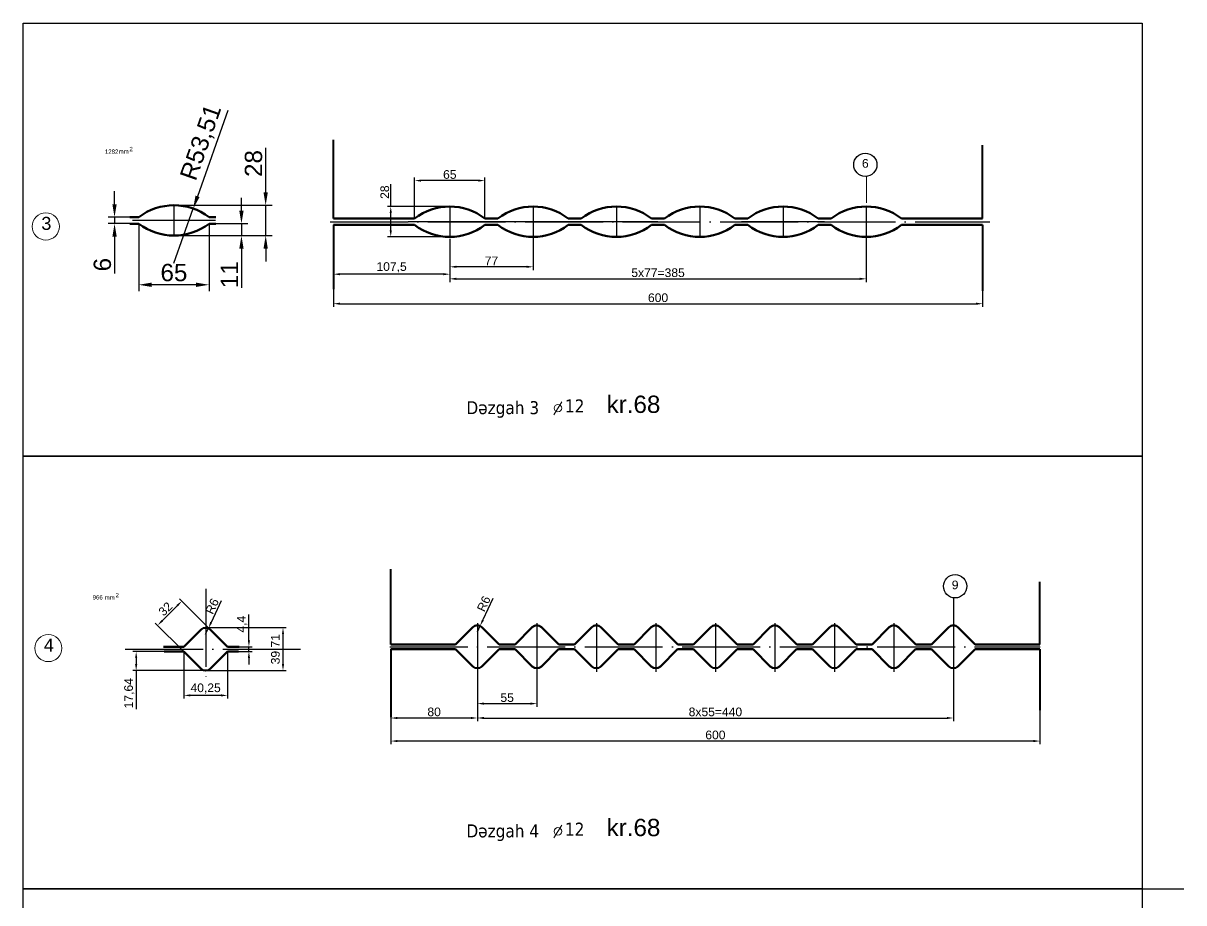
# Model space of a CAD drawing. Header units: millimetres. Extents: x -954 to 34898, y -2134 to 12006.
# Drawn here: x 5119 to 6192, y 6520 to 7333 of the extents above; entities that cross this region are included whole.
import ezdxf

# ---------------------------------------------------------------- set-up
doc = ezdxf.new("R2010")
doc.units = ezdxf.units.MM
doc.header["$LTSCALE"] = 3
doc.linetypes.add('ACAD_ISO04W100', pattern=[30, 24, -3, 0, -3])
for name, color, linetype, lineweight in [('контурная', 7, 'Continuous', 50), ('осевые', 1, 'ACAD_ISO04W100', 25), ('размерные', 7, 'Continuous', 25), ('тонкая', 7, 'Continuous', 20), ('тонкий', 7, 'Continuous', 20)]:
    doc.layers.add(name, color=color, linetype=linetype, lineweight=lineweight)
doc.layers.add('осевая', color=4, linetype='Continuous')
doc.styles.add('s1v4', font='arial.ttf', dxfattribs={"height": 4})
doc.styles.add('s4v4', font='arial.ttf', dxfattribs={"height": 16})
doc.styles.get("Standard").update_dxf_attribs({"font": 'arial.ttf'})
doc.dimstyles.new('s2v4', dxfattribs={"dimtxt": 8, "dimasz": 6, "dimexe": 3, "dimexo": 0, "dimgap": 1.5, "dimtad": 1, "dimtxsty": 'Standard', "dimcen": 2.5, "dimadec": 0, "dimazin": 0, "dimtfac": 1, "dimtmove": 0, "dimatfit": 3, "dimfxl": 1, "dimarcsym": 0})
doc.dimstyles.new('s2v4$0', dxfattribs={"dimtxt": 8, "dimasz": 6, "dimexe": 3, "dimexo": 0, "dimgap": 1.5, "dimtad": 1, "dimtxsty": 'Standard', "dimcen": 2.5, "dimadec": 0, "dimazin": 0, "dimtfac": 1, "dimtmove": 0, "dimatfit": 3, "dimfxl": 1, "dimarcsym": 0})
doc.dimstyles.new('s4v4', dxfattribs={"dimtxt": 16, "dimasz": 12, "dimexe": 6, "dimexo": 0, "dimgap": 3, "dimtad": 1, "dimtxsty": 'Standard', "dimcen": 2.5, "dimadec": 0, "dimazin": 0, "dimtfac": 1, "dimtmove": 0, "dimatfit": 3, "dimfxl": 1, "dimarcsym": 0})

# ---------------------------------------------------------------- blocks, each defined once
blk = doc.blocks.new('*D448')
at = {"layer": 'Defpoints', "color": 0, "transparency": 16777216}
for p in [(5513.3, 7133.3), (5405.8, 7102.5), (5405.8, 7100.6)]:
    blk.add_point(p, dxfattribs=at)
at = {"layer": 'тонкий', "color": 0, "lineweight": -2, "transparency": 16777216}
for p, q in [((5513.3, 7133.3), (5513.3, 7097.6)), ((5405.8, 7102.5), (5405.8, 7097.6)), ((5507.3, 7100.6), (5411.8, 7100.6))]:
    blk.add_line(p, q, dxfattribs=at)
at = {"layer": 'тонкий', "color": 0, "transparency": 16777216}
for points in [[(5411.8, 7101.6), (5411.8, 7099.6), (5405.8, 7100.6)], [(5507.3, 7101.6), (5507.3, 7099.6), (5513.3, 7100.6)]]:
    blk.add_solid(points, dxfattribs=at)
at = {"layer": 'тонкий', "color": 0, "transparency": 16777216, "insert": (5459.5, 7106.9), "char_height": 8, "attachment_point": 5}
blk.add_mtext('107,5', dxfattribs=at)
blk = doc.blocks.new('*D328')
at = {"layer": 'Defpoints', "color": 0, "transparency": 16777216}
for p in [(5898.3, 7134.1), (5513.3, 7097.6), (5898.3, 7096.3)]:
    blk.add_point(p, dxfattribs=at)
at = {"layer": 'тонкий', "color": 0, "lineweight": -2, "transparency": 16777216}
for p, q in [((5898.3, 7134.1), (5898.3, 7093.3)), ((5513.3, 7097.6), (5513.3, 7093.3)), ((5519.3, 7096.3), (5892.3, 7096.3))]:
    blk.add_line(p, q, dxfattribs=at)
at = {"layer": 'тонкий', "color": 0, "transparency": 16777216}
for points in [[(5519.3, 7097.3), (5519.3, 7095.3), (5513.3, 7096.3)], [(5892.3, 7097.3), (5892.3, 7095.3), (5898.3, 7096.3)]]:
    blk.add_solid(points, dxfattribs=at)
at = {"layer": 'тонкий', "color": 0, "transparency": 16777216, "insert": (5705.8, 7101.9), "char_height": 8, "attachment_point": 5}
blk.add_mtext('5x77=385', dxfattribs=at)
blk = doc.blocks.new('*D449')
at = {"layer": 'Defpoints', "color": 0, "transparency": 16777216}
for p in [(5405.8, 7086.8), (6005.8, 7085.1), (6005.8, 7073.3)]:
    blk.add_point(p, dxfattribs=at)
at = {"layer": 'тонкий', "color": 0, "lineweight": -2, "transparency": 16777216}
for p, q in [((5405.8, 7086.8), (5405.8, 7070.3)), ((6005.8, 7085.1), (6005.8, 7070.3)), ((5411.8, 7073.3), (5999.8, 7073.3))]:
    blk.add_line(p, q, dxfattribs=at)
at = {"layer": 'тонкий', "color": 0, "transparency": 16777216}
for points in [[(5411.8, 7074.3), (5411.8, 7072.3), (5405.8, 7073.3)], [(5999.8, 7074.3), (5999.8, 7072.3), (6005.8, 7073.3)]]:
    blk.add_solid(points, dxfattribs=at)
at = {"layer": 'тонкий', "color": 0, "transparency": 16777216, "insert": (5705.8, 7078.8), "char_height": 8, "attachment_point": 5}
blk.add_mtext('600', dxfattribs=at)
blk = doc.blocks.new('*D385')
at = {"layer": 'Defpoints', "color": 0, "transparency": 16777216}
for p in [(5538.8, 6733.2), (5458.8, 6722.3), (5458.8, 6690.4)]:
    blk.add_point(p, dxfattribs=at)
at = {"layer": 'тонкий', "color": 0, "lineweight": -2, "transparency": 16777216}
for p, q in [((5538.8, 6733.2), (5538.8, 6687.4)), ((5458.8, 6722.3), (5458.8, 6687.4)), ((5532.8, 6690.4), (5464.8, 6690.4))]:
    blk.add_line(p, q, dxfattribs=at)
at = {"layer": 'тонкий', "color": 0, "transparency": 16777216}
for points in [[(5464.8, 6691.4), (5464.8, 6689.4), (5458.8, 6690.4)], [(5532.8, 6691.4), (5532.8, 6689.4), (5538.8, 6690.4)]]:
    blk.add_solid(points, dxfattribs=at)
at = {"layer": 'тонкий', "color": 0, "transparency": 16777216, "insert": (5498.8, 6696), "char_height": 8, "attachment_point": 5}
blk.add_mtext('80', dxfattribs=at)
blk = doc.blocks.new('*D386')
at = {"layer": 'Defpoints', "color": 0, "transparency": 16777216}
for p in [(5593.8, 6733.2), (5538.8, 6710.3), (5593.8, 6703.7)]:
    blk.add_point(p, dxfattribs=at)
at = {"layer": 'тонкий', "color": 0, "lineweight": -2, "transparency": 16777216}
for p, q in [((5593.8, 6733.2), (5593.8, 6700.7)), ((5538.8, 6710.3), (5538.8, 6700.7)), ((5544.8, 6703.7), (5587.8, 6703.7))]:
    blk.add_line(p, q, dxfattribs=at)
at = {"layer": 'тонкий', "color": 0, "transparency": 16777216}
for points in [[(5544.8, 6704.7), (5544.8, 6702.7), (5538.8, 6703.7)], [(5587.8, 6704.7), (5587.8, 6702.7), (5593.8, 6703.7)]]:
    blk.add_solid(points, dxfattribs=at)
at = {"layer": 'тонкий', "color": 0, "transparency": 16777216, "insert": (5566.3, 6709.2), "char_height": 8, "attachment_point": 5}
blk.add_mtext('55', dxfattribs=at)
blk = doc.blocks.new('*D387')
at = {"layer": 'Defpoints', "color": 0, "transparency": 16777216}
for p in [(5978.8, 6733.2), (5538.8, 6690.4), (5978.8, 6690.4)]:
    blk.add_point(p, dxfattribs=at)
at = {"layer": 'тонкий', "color": 0, "lineweight": -2, "transparency": 16777216}
for p, q in [((5978.8, 6733.2), (5978.8, 6687.4)), ((5538.8, 6690.4), (5538.8, 6687.4)), ((5544.8, 6690.4), (5972.8, 6690.4))]:
    blk.add_line(p, q, dxfattribs=at)
at = {"layer": 'тонкий', "color": 0, "transparency": 16777216}
for points in [[(5544.8, 6691.4), (5544.8, 6689.4), (5538.8, 6690.4)], [(5972.8, 6691.4), (5972.8, 6689.4), (5978.8, 6690.4)]]:
    blk.add_solid(points, dxfattribs=at)
at = {"layer": 'тонкий', "color": 0, "transparency": 16777216, "insert": (5758.8, 6696), "char_height": 8, "attachment_point": 5}
blk.add_mtext('8x55=440', dxfattribs=at)
blk = doc.blocks.new('*D388')
at = {"layer": 'Defpoints', "color": 0, "transparency": 16777216}
for p in [(6058.8, 6697.7), (5458.8, 6687.4), (5458.8, 6669.1)]:
    blk.add_point(p, dxfattribs=at)
at = {"layer": 'тонкий', "color": 0, "lineweight": -2, "transparency": 16777216}
for p, q in [((6058.8, 6697.7), (6058.8, 6666.1)), ((5458.8, 6687.4), (5458.8, 6666.1)), ((6052.8, 6669.1), (5464.8, 6669.1))]:
    blk.add_line(p, q, dxfattribs=at)
at = {"layer": 'тонкий', "color": 0, "transparency": 16777216}
for points in [[(5464.8, 6670.1), (5464.8, 6668.1), (5458.8, 6669.1)], [(6052.8, 6670.1), (6052.8, 6668.1), (6058.8, 6669.1)]]:
    blk.add_solid(points, dxfattribs=at)
at = {"layer": 'тонкий', "color": 0, "transparency": 16777216, "insert": (5758.8, 6674.7), "char_height": 8, "attachment_point": 5}
blk.add_mtext('600', dxfattribs=at)
blk = doc.blocks.new('*D2066')
at = {"layer": 'Defpoints', "color": 0, "transparency": 16777216}
for p in [(5276.1, 7161.2), (5258.3, 7110.8)]:
    blk.add_point(p, dxfattribs=at)
at = {"layer": 'размерные', "color": 0, "lineweight": -2, "transparency": 16777216}
for p, q in [((5308.1, 7252), (5280.1, 7172.5)), ((5258.3, 7110.8), (5276.1, 7161.2))]:
    blk.add_line(p, q, dxfattribs=at)
at = {"layer": 'размерные', "color": 0, "transparency": 16777216}
blk.add_solid([(5278.2, 7173.2), (5282, 7171.9), (5276.1, 7161.2)], dxfattribs=at)
at = {"layer": 'размерные', "color": 0, "transparency": 16777216, "insert": (5284.2, 7222.1), "char_height": 16, "attachment_point": 5, "rotation": 70.5601}
blk.add_mtext('R53,51', dxfattribs=at)
blk = doc.blocks.new('*D2067')
at = {"layer": 'Defpoints', "color": 0, "transparency": 16777216}
for p in [(5258.3, 7164.3), (5343.1, 7164.3), (5258.3, 7136.3)]:
    blk.add_point(p, dxfattribs=at)
at = {"layer": 'размерные', "color": 0, "lineweight": -2, "transparency": 16777216}
for p, q in [((5343.1, 7176.3), (5343.1, 7217.5)), ((5258.3, 7164.3), (5349.1, 7164.3)), ((5343.1, 7136.3), (5343.1, 7164.3)), ((5258.3, 7136.3), (5349.1, 7136.3)), ((5343.1, 7124.3), (5343.1, 7112.3))]:
    blk.add_line(p, q, dxfattribs=at)
at = {"layer": 'размерные', "color": 0, "transparency": 16777216}
for points in [[(5341.1, 7176.3), (5345.1, 7176.3), (5343.1, 7164.3)], [(5341.1, 7124.3), (5345.1, 7124.3), (5343.1, 7136.3)]]:
    blk.add_solid(points, dxfattribs=at)
at = {"layer": 'размерные', "color": 0, "transparency": 16777216, "insert": (5331.9, 7202.9), "char_height": 16, "attachment_point": 5, "rotation": 90}
blk.add_mtext('28', dxfattribs=at)
blk = doc.blocks.new('*D2068')
at = {"layer": 'Defpoints', "color": 0, "transparency": 16777216}
for p in [(5225.8, 7147.3), (5290.8, 7147.3), (5225.8, 7090.8)]:
    blk.add_point(p, dxfattribs=at)
at = {"layer": 'размерные', "color": 0, "lineweight": -2, "transparency": 16777216}
for p, q in [((5225.8, 7147.3), (5225.8, 7084.8)), ((5290.8, 7147.3), (5290.8, 7084.8)), ((5278.8, 7090.8), (5237.8, 7090.8))]:
    blk.add_line(p, q, dxfattribs=at)
at = {"layer": 'размерные', "color": 0, "transparency": 16777216}
for points in [[(5237.8, 7092.8), (5237.8, 7088.8), (5225.8, 7090.8)], [(5278.8, 7092.8), (5278.8, 7088.8), (5290.8, 7090.8)]]:
    blk.add_solid(points, dxfattribs=at)
at = {"layer": 'размерные', "color": 0, "transparency": 16777216, "insert": (5258.3, 7102), "char_height": 16, "attachment_point": 5}
blk.add_mtext('65', dxfattribs=at)
blk = doc.blocks.new('*D2069')
at = {"layer": 'Defpoints', "color": 0, "transparency": 16777216}
for p in [(5297, 7147.3), (5297, 7136.3), (5320.7, 7136.3)]:
    blk.add_point(p, dxfattribs=at)
at = {"layer": 'размерные', "color": 0, "lineweight": -2, "transparency": 16777216}
for p, q in [((5320.7, 7159.3), (5320.7, 7171.3)), ((5297, 7147.3), (5326.7, 7147.3)), ((5320.7, 7147.3), (5320.7, 7136.3)), ((5297, 7136.3), (5326.7, 7136.3)), ((5320.7, 7124.3), (5320.7, 7087.9))]:
    blk.add_line(p, q, dxfattribs=at)
at = {"layer": 'размерные', "color": 0, "transparency": 16777216}
for points in [[(5318.7, 7159.3), (5322.7, 7159.3), (5320.7, 7147.3)], [(5318.7, 7124.3), (5322.7, 7124.3), (5320.7, 7136.3)]]:
    blk.add_solid(points, dxfattribs=at)
at = {"layer": 'размерные', "color": 0, "transparency": 16777216, "insert": (5309.6, 7100.1), "char_height": 16, "attachment_point": 5, "rotation": 90}
blk.add_mtext('11', dxfattribs=at)
blk = doc.blocks.new('*D2070')
at = {"layer": 'Defpoints', "color": 0, "transparency": 16777216}
for p in [(5203.4, 7147.3), (5217.6, 7153.3), (5217.6, 7147.3)]:
    blk.add_point(p, dxfattribs=at)
at = {"layer": 'размерные', "color": 0, "lineweight": -2, "transparency": 16777216}
for p, q in [((5203.4, 7165.3), (5203.4, 7177.3)), ((5217.6, 7153.3), (5197.4, 7153.3)), ((5217.6, 7147.3), (5197.4, 7147.3)), ((5203.4, 7153.3), (5203.4, 7147.3)), ((5203.4, 7135.3), (5203.4, 7101.1))]:
    blk.add_line(p, q, dxfattribs=at)
at = {"layer": 'размерные', "color": 0, "transparency": 16777216}
for points in [[(5201.4, 7165.3), (5205.4, 7165.3), (5203.4, 7153.3)], [(5201.4, 7135.3), (5205.4, 7135.3), (5203.4, 7147.3)]]:
    blk.add_solid(points, dxfattribs=at)
at = {"layer": 'размерные', "color": 0, "transparency": 16777216, "insert": (5192.2, 7109.4), "char_height": 16, "attachment_point": 5, "rotation": 90}
blk.add_mtext('6', dxfattribs=at)
blk = doc.blocks.new('*D2071')
at = {"layer": 'Defpoints', "color": 0, "transparency": 16777216}
for p in [(5590.3, 7134.1), (5513.3, 7121), (5513.3, 7107.4)]:
    blk.add_point(p, dxfattribs=at)
at = {"layer": 'тонкий', "color": 0, "lineweight": -2, "transparency": 16777216}
for p, q in [((5590.3, 7134.1), (5590.3, 7104.4)), ((5513.3, 7121), (5513.3, 7104.4)), ((5584.3, 7107.4), (5519.3, 7107.4))]:
    blk.add_line(p, q, dxfattribs=at)
at = {"layer": 'тонкий', "color": 0, "transparency": 16777216}
for points in [[(5519.3, 7108.4), (5519.3, 7106.4), (5513.3, 7107.4)], [(5584.3, 7108.4), (5584.3, 7106.4), (5590.3, 7107.4)]]:
    blk.add_solid(points, dxfattribs=at)
at = {"layer": 'тонкий', "color": 0, "transparency": 16777216, "insert": (5551.8, 7112.9), "char_height": 8, "attachment_point": 5}
blk.add_mtext('77', dxfattribs=at)
blk = doc.blocks.new('*D2072')
at = {"layer": 'Defpoints', "color": 0, "transparency": 16777216}
for p in [(5480.8, 7187.1), (5480.8, 7152.1), (5545.8, 7152.1)]:
    blk.add_point(p, dxfattribs=at)
at = {"layer": 'тонкий', "color": 0, "lineweight": -2, "transparency": 16777216}
for p, q in [((5480.8, 7152.1), (5480.8, 7190.1)), ((5545.8, 7152.1), (5545.8, 7190.1)), ((5539.8, 7187.1), (5486.8, 7187.1))]:
    blk.add_line(p, q, dxfattribs=at)
at = {"layer": 'тонкий', "color": 0, "transparency": 16777216}
for points in [[(5486.8, 7188.1), (5486.8, 7186.1), (5480.8, 7187.1)], [(5539.8, 7188.1), (5539.8, 7186.1), (5545.8, 7187.1)]]:
    blk.add_solid(points, dxfattribs=at)
at = {"layer": 'тонкий', "color": 0, "transparency": 16777216, "insert": (5513.3, 7192.7), "char_height": 8, "attachment_point": 5}
blk.add_mtext('65', dxfattribs=at)
blk = doc.blocks.new('*D2073')
at = {"layer": 'Defpoints', "color": 0, "transparency": 16777216}
for p in [(5458.7, 7163.1), (5513.3, 7163.1), (5513.3, 7135.1)]:
    blk.add_point(p, dxfattribs=at)
at = {"layer": 'тонкий', "color": 0, "lineweight": -2, "transparency": 16777216}
for p, q in [((5458.7, 7163.1), (5458.7, 7183.7)), ((5513.3, 7163.1), (5455.7, 7163.1)), ((5458.7, 7141.1), (5458.7, 7157.1)), ((5513.3, 7135.1), (5455.7, 7135.1))]:
    blk.add_line(p, q, dxfattribs=at)
at = {"layer": 'тонкий', "color": 0, "transparency": 16777216}
for points in [[(5457.7, 7157.1), (5459.7, 7157.1), (5458.7, 7163.1)], [(5457.7, 7141.1), (5459.7, 7141.1), (5458.7, 7135.1)]]:
    blk.add_solid(points, dxfattribs=at)
at = {"layer": 'тонкий', "color": 0, "transparency": 16777216, "insert": (5453.2, 7176.4), "char_height": 8, "attachment_point": 5, "rotation": 90}
blk.add_mtext('28', dxfattribs=at)
blk = doc.blocks.new('*D2081')
at = {"layer": 'Defpoints', "color": 0, "transparency": 16777216}
for p in [(5314.9, 6756.2), (5314.9, 6751.8), (5327.6, 6756.2)]:
    blk.add_point(p, dxfattribs=at)
at = {"layer": 'тонкая', "color": 0, "lineweight": -2, "transparency": 16777216}
for p, q in [((5327.6, 6762.2), (5327.6, 6786.1)), ((5314.9, 6756.2), (5330.6, 6756.2)), ((5314.9, 6751.8), (5330.6, 6751.8)), ((5327.6, 6751.8), (5327.6, 6756.2)), ((5327.6, 6745.8), (5327.6, 6739.8))]:
    blk.add_line(p, q, dxfattribs=at)
at = {"layer": 'тонкая', "color": 0, "transparency": 16777216}
for points in [[(5326.6, 6762.2), (5328.6, 6762.2), (5327.6, 6756.2)], [(5326.6, 6745.8), (5328.6, 6745.8), (5327.6, 6751.8)]]:
    blk.add_solid(points, dxfattribs=at)
at = {"layer": 'тонкая', "color": 0, "transparency": 16777216, "insert": (5321.3, 6777.1), "char_height": 8, "attachment_point": 5, "rotation": 90}
blk.add_mtext('4,4', dxfattribs=at)
blk = doc.blocks.new('*D2080')
at = {"layer": 'Defpoints', "color": 0, "transparency": 16777216}
for p in [(5287.6, 6773.9), (5287.6, 6734.2), (5359.1, 6734.2)]:
    blk.add_point(p, dxfattribs=at)
at = {"layer": 'тонкая', "color": 0, "lineweight": -2, "transparency": 16777216}
for p, q in [((5287.6, 6773.9), (5362.1, 6773.9)), ((5359.1, 6767.9), (5359.1, 6740.2)), ((5287.6, 6734.2), (5362.1, 6734.2))]:
    blk.add_line(p, q, dxfattribs=at)
at = {"layer": 'тонкая', "color": 0, "transparency": 16777216}
for points in [[(5358.1, 6767.9), (5360.1, 6767.9), (5359.1, 6773.9)], [(5358.1, 6740.2), (5360.1, 6740.2), (5359.1, 6734.2)]]:
    blk.add_solid(points, dxfattribs=at)
at = {"layer": 'тонкая', "color": 0, "transparency": 16777216, "insert": (5352.8, 6754), "char_height": 8, "attachment_point": 5, "rotation": 90}
blk.add_mtext('39,71', dxfattribs=at)
blk = doc.blocks.new('*D2082')
at = {"layer": 'Defpoints', "color": 0, "transparency": 16777216}
for p in [(5265.6, 6798.4), (5289.9, 6774.1), (5267.5, 6751.8)]:
    blk.add_point(p, dxfattribs=at)
at = {"layer": 'тонкая', "color": 0, "lineweight": -2, "transparency": 16777216}
for p, q in [((5247.5, 6780.3), (5261.3, 6794.2)), ((5289.9, 6774.1), (5263.4, 6800.6)), ((5267.5, 6751.8), (5241.1, 6778.2))]:
    blk.add_line(p, q, dxfattribs=at)
at = {"layer": 'тонкая', "color": 0, "transparency": 16777216}
for points in [[(5260.6, 6794.9), (5262, 6793.5), (5265.6, 6798.4)], [(5246.8, 6781), (5248.2, 6779.6), (5243.2, 6776.1)]]:
    blk.add_solid(points, dxfattribs=at)
at = {"layer": 'тонкая', "color": 0, "transparency": 16777216, "insert": (5250.4, 6791.2), "char_height": 8, "attachment_point": 5, "rotation": 45}
blk.add_mtext('32', dxfattribs=at)
blk = doc.blocks.new('*D2083')
at = {"layer": 'Defpoints', "color": 0, "transparency": 16777216}
for p in [(5267.5, 6751.8), (5307.8, 6751.8), (5267.5, 6711.3)]:
    blk.add_point(p, dxfattribs=at)
at = {"layer": 'тонкая', "color": 0, "lineweight": -2, "transparency": 16777216}
for p, q in [((5267.5, 6751.8), (5267.5, 6708.3)), ((5307.8, 6751.8), (5307.8, 6708.3)), ((5301.8, 6711.3), (5273.5, 6711.3))]:
    blk.add_line(p, q, dxfattribs=at)
at = {"layer": 'тонкая', "color": 0, "transparency": 16777216}
for points in [[(5273.5, 6712.3), (5273.5, 6710.3), (5267.5, 6711.3)], [(5301.8, 6712.3), (5301.8, 6710.3), (5307.8, 6711.3)]]:
    blk.add_solid(points, dxfattribs=at)
at = {"layer": 'тонкая', "color": 0, "transparency": 16777216, "insert": (5287.6, 6717.6), "char_height": 8, "attachment_point": 5}
blk.add_mtext('40,25', dxfattribs=at)
blk = doc.blocks.new('*D2084')
at = {"layer": 'Defpoints', "color": 0, "transparency": 16777216}
for p in [(5290.2, 6773.3), (5287.6, 6767.9)]:
    blk.add_point(p, dxfattribs=at)
at = {"layer": 'тонкая', "color": 0, "lineweight": -2, "transparency": 16777216}
for p, q in [((5302, 6798.6), (5292.7, 6778.7)), ((5287.6, 6767.9), (5290.2, 6773.3))]:
    blk.add_line(p, q, dxfattribs=at)
at = {"layer": 'тонкая', "color": 0, "transparency": 16777216}
blk.add_solid([(5291.8, 6779.2), (5293.6, 6778.3), (5290.2, 6773.3)], dxfattribs=at)
at = {"layer": 'тонкая', "color": 0, "transparency": 16777216, "insert": (5293.6, 6793.7), "char_height": 8, "attachment_point": 5, "rotation": 64.8631}
blk.add_mtext('R6', dxfattribs=at)
blk = doc.blocks.new('*D2085')
at = {"layer": 'Defpoints', "color": 0, "transparency": 16777216}
for p in [(5223.4, 6751.8), (5249.4, 6751.8), (5287.6, 6734.2)]:
    blk.add_point(p, dxfattribs=at)
at = {"layer": 'тонкая', "color": 0, "lineweight": -2, "transparency": 16777216}
for p, q in [((5249.4, 6751.8), (5220.4, 6751.8)), ((5223.4, 6745.8), (5223.4, 6740.2)), ((5287.6, 6734.2), (5220.4, 6734.2)), ((5223.4, 6734.2), (5223.4, 6698.7))]:
    blk.add_line(p, q, dxfattribs=at)
at = {"layer": 'тонкая', "color": 0, "transparency": 16777216}
for points in [[(5222.4, 6745.8), (5224.4, 6745.8), (5223.4, 6751.8)], [(5222.4, 6740.2), (5224.4, 6740.2), (5223.4, 6734.2)]]:
    blk.add_solid(points, dxfattribs=at)
at = {"layer": 'тонкая', "color": 0, "transparency": 16777216, "insert": (5217.1, 6713.3), "char_height": 8, "attachment_point": 5, "rotation": 90}
blk.add_mtext('17,64', dxfattribs=at)
blk = doc.blocks.new('*D2086')
at = {"layer": 'Defpoints', "color": 0, "transparency": 16777216}
for p in [(5538.8, 6770.1), (5541.3, 6775.5)]:
    blk.add_point(p, dxfattribs=at)
at = {"layer": 'тонкая', "color": 0, "lineweight": -2, "transparency": 16777216}
for p, q in [((5553.2, 6800.8), (5543.9, 6781)), ((5538.8, 6770.1), (5541.3, 6775.5))]:
    blk.add_line(p, q, dxfattribs=at)
at = {"layer": 'тонкая', "color": 0, "transparency": 16777216}
blk.add_solid([(5543, 6781.4), (5544.8, 6780.5), (5541.3, 6775.5)], dxfattribs=at)
at = {"layer": 'тонкая', "color": 0, "transparency": 16777216, "insert": (5544.7, 6796), "char_height": 8, "attachment_point": 5, "rotation": 64.8631}
blk.add_mtext('R6', dxfattribs=at)

msp = doc.modelspace()

# ---------------------------------------------------------------- linework, layer by layer
at = {"lineweight": 40}
for p, q in [((5405.798, 7152.073), (5405.798, 7224.665)), ((6005.798, 7152.073), (6005.798, 7219.923)), ((5405.798, 7146.073), (5405.798, 7086.759)), ((6005.798, 7146.073), (6005.798, 7085.116)), ((5458.775, 6758.441), (5458.775, 6828.068)), ((6058.775, 6758.441), (6058.775, 6816.167)), ((5458.775, 6754.041), (5458.775, 6691.252)), ((6058.775, 6754.041), (6058.775, 6697.665))]:
    msp.add_line(p, q, dxfattribs=at)
at = {"lineweight": 15}
msp.add_line((5898.521, 7166.441), (5898.521, 7191.057), dxfattribs=at)
at = {"color": 2}
for points in [[(5118.979, 6932.548), (5118.979, 7332.548), (6153.245, 7332.548), (6153.245, 6932.548), (5118.979, 6932.548), (5118.979, 7332.548)], [(5118.979, 6532.548), (5118.979, 6932.548), (6153.245, 6932.548), (6153.245, 6532.548), (5118.979, 6532.548), (5118.979, 6932.548)], [(5118.979, 6132.548), (5118.979, 6532.548), (6153.245, 6532.548), (6153.245, 6132.548), (5118.979, 6132.548), (5118.979, 6532.548)], [(5157.491, 6532.548), (6191.757, 6532.548)], [(5157.491, 6532.548), (6191.757, 6532.548)], [(5157.491, 6532.548), (6191.757, 6532.548)], [(5157.491, 6532.548), (6191.757, 6532.548)], [(5157.491, 6532.548), (6191.757, 6532.548)], [(5157.491, 6532.548), (6191.757, 6532.548)], [(5157.491, 6532.548), (6191.757, 6532.548)]]:
    msp.add_lwpolyline(points, dxfattribs=at)
for centre in [(5897.376, 7201.749), (5980.4, 6812.142)]:
    msp.add_circle(centre, 10.754)
at = {"layer": 'контурная'}
for p, q in [((5225.813, 7153.272), (5217.642, 7153.272)), ((5225.813, 7147.272), (5217.642, 7147.272)), ((5290.813, 7153.272), (5296.98, 7153.272)), ((5290.813, 7147.272), (5296.98, 7147.272)), ((5480.798, 7152.073), (5405.798, 7152.073)), ((5480.798, 7146.073), (5405.798, 7146.073)), ((5545.798, 7152.073), (5557.798, 7152.073)), ((5545.798, 7146.073), (5557.798, 7146.073)), ((5622.798, 7152.073), (5634.798, 7152.073)), ((5622.798, 7146.073), (5634.798, 7146.073)), ((5699.798, 7152.073), (5711.798, 7152.073)), ((5699.798, 7146.073), (5711.798, 7146.073)), ((5776.798, 7152.073), (5788.798, 7152.073)), ((5776.798, 7146.073), (5788.798, 7146.073)), ((5853.798, 7152.073), (5865.798, 7152.073)), ((5853.798, 7146.073), (5865.798, 7146.073)), ((5930.798, 7152.073), (6005.798, 7152.073)), ((5930.798, 7146.073), (6005.798, 7146.073)), ((5267.491, 6756.201), (5283.401, 6772.111)), ((5307.797, 6756.201), (5291.886, 6772.111)), ((5518.621, 6758.441), (5534.532, 6774.352)), ((5558.928, 6758.441), (5543.017, 6774.352)), ((5573.621, 6758.441), (5589.532, 6774.352)), ((5613.928, 6758.441), (5598.017, 6774.352)), ((5628.621, 6758.441), (5644.532, 6774.352)), ((5668.928, 6758.441), (5653.017, 6774.352)), ((5683.621, 6758.441), (5699.532, 6774.352)), ((5723.928, 6758.441), (5708.017, 6774.352)), ((5738.621, 6758.441), (5754.532, 6774.352)), ((5778.928, 6758.441), (5763.017, 6774.352)), ((5793.621, 6758.441), (5809.532, 6774.352)), ((5833.928, 6758.441), (5818.017, 6774.352)), ((5848.621, 6758.441), (5864.532, 6774.352)), ((5888.928, 6758.441), (5873.017, 6774.352)), ((5903.621, 6758.441), (5919.532, 6774.352)), ((5943.928, 6758.441), (5928.017, 6774.352)), ((5958.621, 6758.441), (5974.532, 6774.352)), ((5998.928, 6758.441), (5983.017, 6774.352)), ((5267.491, 6756.201), (5248.748, 6756.201)), ((5267.516, 6751.801), (5249.357, 6751.801)), ((5283.401, 6735.916), (5267.516, 6751.801)), ((5291.886, 6735.916), (5307.771, 6751.801)), ((5307.771, 6751.801), (5318, 6751.801)), ((5307.797, 6756.201), (5318.609, 6756.201)), ((5518.621, 6758.441), (5458.775, 6758.441)), ((5518.647, 6754.041), (5458.775, 6754.041)), ((5534.532, 6738.157), (5518.647, 6754.041)), ((5543.017, 6738.157), (5558.902, 6754.041)), ((5558.902, 6754.041), (5573.647, 6754.041)), ((5558.928, 6758.441), (5573.621, 6758.441)), ((5589.532, 6738.157), (5573.647, 6754.041)), ((5598.017, 6738.157), (5613.902, 6754.041)), ((5613.902, 6754.041), (5628.647, 6754.041)), ((5613.928, 6758.441), (5628.621, 6758.441)), ((5644.532, 6738.157), (5628.647, 6754.041)), ((5653.017, 6738.157), (5668.902, 6754.041)), ((5668.902, 6754.041), (5683.647, 6754.041)), ((5668.928, 6758.441), (5683.621, 6758.441)), ((5699.532, 6738.157), (5683.647, 6754.041)), ((5708.017, 6738.157), (5723.902, 6754.041)), ((5723.902, 6754.041), (5738.647, 6754.041)), ((5723.928, 6758.441), (5738.621, 6758.441)), ((5754.532, 6738.157), (5738.647, 6754.041)), ((5763.017, 6738.157), (5778.902, 6754.041)), ((5778.902, 6754.041), (5793.647, 6754.041)), ((5778.928, 6758.441), (5793.621, 6758.441)), ((5809.532, 6738.157), (5793.647, 6754.041)), ((5818.017, 6738.157), (5833.902, 6754.041)), ((5833.902, 6754.041), (5848.647, 6754.041)), ((5833.928, 6758.441), (5848.621, 6758.441)), ((5864.532, 6738.157), (5848.647, 6754.041)), ((5873.017, 6738.157), (5888.902, 6754.041)), ((5888.902, 6754.041), (5903.647, 6754.041)), ((5888.928, 6758.441), (5903.621, 6758.441)), ((5919.532, 6738.157), (5903.647, 6754.041)), ((5928.017, 6738.157), (5943.902, 6754.041)), ((5943.902, 6754.041), (5958.647, 6754.041)), ((5943.928, 6758.441), (5958.621, 6758.441)), ((5974.532, 6738.157), (5958.647, 6754.041)), ((5983.017, 6738.157), (5998.902, 6754.041)), ((5998.902, 6754.041), (6058.775, 6754.041)), ((5998.928, 6758.441), (6058.775, 6758.441))]:
    msp.add_line(p, q, dxfattribs=at)
for centre, radius, start, end in [((5258.313, 7110.761), 53.511, 52.602034, 127.397966), ((5513.298, 7109.562), 53.511, 52.602034, 127.397966), ((5590.298, 7109.562), 53.511, 52.602034, 127.397966), ((5667.298, 7109.562), 53.511, 52.602034, 127.397966), ((5744.298, 7109.562), 53.511, 52.602034, 127.397966), ((5821.298, 7109.562), 53.511, 52.602034, 127.397966), ((5898.298, 7109.562), 53.511, 52.602034, 127.397966), ((5258.313, 7189.784), 53.511, 232.602034, 307.397966), ((5513.298, 7188.585), 53.511, 232.602034, 307.397966), ((5590.298, 7188.585), 53.511, 232.602034, 307.397966), ((5667.298, 7188.585), 53.511, 232.602034, 307.397966), ((5744.298, 7188.585), 53.511, 232.602034, 307.397966), ((5821.298, 7188.585), 53.511, 232.602034, 307.397966), ((5898.298, 7188.585), 53.511, 232.602034, 307.397966), ((5287.644, 6767.869), 6, 45, 135), ((5538.775, 6770.109), 6, 45, 135), ((5593.775, 6770.109), 6, 45, 135), ((5648.775, 6770.109), 6, 45, 135), ((5703.775, 6770.109), 6, 45, 135), ((5758.775, 6770.109), 6, 45, 135), ((5813.775, 6770.109), 6, 45, 135), ((5868.775, 6770.109), 6, 45, 135), ((5923.775, 6770.109), 6, 45, 135), ((5978.775, 6770.109), 6, 45, 135), ((5538.775, 6742.399), 6, 225, 315), ((5593.775, 6742.399), 6, 225, 315), ((5648.775, 6742.399), 6, 225, 315), ((5703.775, 6742.399), 6, 225, 315), ((5758.775, 6742.399), 6, 225, 315), ((5813.775, 6742.399), 6, 225, 315), ((5868.775, 6742.399), 6, 225, 315), ((5923.775, 6742.399), 6, 225, 315), ((5978.775, 6742.399), 6, 225, 315), ((5287.644, 6740.159), 6, 225, 315)]:
    msp.add_arc(centre, radius, start, end, dxfattribs=at)
at = {"layer": 'осевая'}
for p, q in [((5258.313, 7165.088), (5258.313, 7135.272)), ((5513.298, 7163.889), (5513.298, 7134.073)), ((5590.298, 7163.889), (5590.298, 7134.073)), ((5667.298, 7163.889), (5667.298, 7134.073)), ((5744.298, 7163.889), (5744.298, 7134.073)), ((5821.298, 7163.889), (5821.298, 7134.073)), ((5898.298, 7163.889), (5898.298, 7134.073)), ((5296.655, 7150.272), (5219.971, 7150.272)), ((5551.64, 7149.073), (5474.956, 7149.073)), ((5628.64, 7149.073), (5551.956, 7149.073)), ((5705.64, 7149.073), (5628.956, 7149.073)), ((5859.64, 7149.073), (5782.956, 7149.073)), ((5978.775, 6801.512), (5978.775, 6733.194)), ((5538.775, 6778.154), (5538.775, 6733.194)), ((5593.775, 6778.154), (5593.775, 6733.194)), ((5648.775, 6778.154), (5648.775, 6733.194)), ((5703.775, 6778.154), (5703.775, 6733.194)), ((5758.775, 6778.154), (5758.775, 6733.194)), ((5813.775, 6778.154), (5813.775, 6733.194)), ((5868.775, 6778.154), (5868.775, 6733.194)), ((5923.775, 6778.154), (5923.775, 6733.194)), ((5978.775, 6778.154), (5978.775, 6733.194))]:
    msp.add_line(p, q, dxfattribs=at)
at = {"layer": 'осевые'}
for p, q in [((5402.769, 7149.072), (6012.413, 7149.072)), ((5287.644, 6809.653), (5287.644, 6723.275)), ((5213.34, 6754.001), (5381.054, 6754.001)), ((5457.816, 6756.241), (6059.01, 6756.241))]:
    msp.add_line(p, q, dxfattribs=at)
at = {"layer": 'тонкая'}
for centre in [(5139.866, 7144.718), (5142.217, 6755.016)]:
    msp.add_circle(centre, 12.532, dxfattribs=at)
at = {"layer": 'тонкий'}
for p, q in [((5609.517, 6970.742), (5616.799, 6982.51)), ((5609.517, 6579.584), (5616.799, 6591.352))]:
    msp.add_line(p, q, dxfattribs=at)
for centre in [(5613.241, 6976.759), (5613.241, 6585.601)]:
    msp.add_circle(centre, 3.472, dxfattribs=at)

# ---------------------------------------------------------------- texts
at = {"char_height": 8, "attachment_point": 5}
for s, insert in [('6', (5897.374, 7202.955)), ('9', (5980.398, 6813.348))]:
    msp.add_mtext(s, dxfattribs=dict(at, insert=insert))
at = {"layer": 'размерные', "style": 's4v4'}
for p in [(5658.257, 6972.365), (5658.257, 6581.207)]:
    msp.add_text('kr.68', height=16, dxfattribs=at).set_placement(p)
at = {"layer": 'тонкая', "style": 's1v4'}
for s, p in [('1282', (5194.463, 7211.856)), ('mm', (5207.124, 7212.122)), ('2', (5217.194, 7214.267)), ('966', (5183.156, 6799.922)), ('mm', (5194.261, 6799.822)), ('2', (5204.331, 6801.966))]:
    msp.add_text(s, height=4, dxfattribs=at).set_placement(p)
at = {"layer": 'тонкий', "style": 's1v4'}
for s, p in [('3', (5135.703, 7141.568)), ('4', (5138.054, 6751.865))]:
    msp.add_text(s, height=12, dxfattribs=at).set_placement(p)
at = {"layer": 'тонкий', "char_height": 12, "width": 33.292, "attachment_point": 1, "style": 's1v4'}
for insert in [(5619.707, 6984.814), (5619.707, 6593.656)]:
    msp.add_mtext('{\\fTahoma|b0|i0|c162|p32;12\\fTxt|b0|i0|c238|p2; }', dxfattribs=dict(at, insert=insert))
at = {"layer": 'тонкий', "char_height": 12, "attachment_point": 1, "style": 's1v4'}
for s, insert in [('{\\fTahoma|b0|i0|c238|p32;Dəzgah \\fTahoma|b0|i0|c0|p32;3}', (5528.662, 6983.229)), ('{\\fTahoma|b0|i0|c238|p32;Dəzgah \\fTahoma|b0|i0|c0|p32;4}', (5528.662, 6592.071))]:
    msp.add_mtext(s, dxfattribs=dict(at, insert=insert))

# ---------------------------------------------------------------- dimensions: what is measured, and where the dimension line sits
at = {"layer": 'размерные'}
dim = msp.add_radius_dim(center=(5258.313, 7110.761), mpoint=(5276.123, 7161.222), dimstyle='s4v4', dxfattribs=at)
dim.commit()
dim.dimension.update_dxf_attribs({"geometry": '*D2066', "text_midpoint": (5284.232, 7222.101)})
for base, p1, p2, picture, middle in [((5343.062, 7164.272), (5258.313, 7136.272), (5258.313, 7164.272), '*D2067', (5331.893, 7202.885)), ((5320.678, 7136.272), (5296.98, 7147.272), (5296.98, 7136.272), '*D2069', (5309.646, 7100.11))]:
    dim = msp.add_linear_dim(base=base, p1=p1, p2=p2, angle=90, dimstyle='s4v4', dxfattribs=at)
    dim.commit()
    dim.dimension.update_dxf_attribs({"geometry": picture, "text_midpoint": middle})
dim = msp.add_linear_dim(base=(5203.373, 7147.272), p1=(5217.642, 7153.272), p2=(5217.642, 7147.272), angle=90, dimstyle='s4v4', dxfattribs=at)
dim.commit()
dim.dimension.update_dxf_attribs({"geometry": '*D2070', "text_midpoint": (5203.373, 7109.406), "dimtype": 160})
dim = msp.add_linear_dim(base=(5225.813, 7090.825), p1=(5290.813, 7147.272), p2=(5225.813, 7147.272), dimstyle='s4v4', dxfattribs=at)
dim.commit()
dim.dimension.update_dxf_attribs({"geometry": '*D2068', "text_midpoint": (5258.313, 7101.995)})
at = {"layer": 'тонкая'}
for center, mpoint, picture, middle in [((5287.644, 6767.869), (5290.193, 6773.3), '*D2084', (5293.61, 6793.731)), ((5538.775, 6770.109), (5541.323, 6775.541), '*D2086', (5544.741, 6795.972))]:
    dim = msp.add_radius_dim(center=center, mpoint=mpoint, dimstyle='s2v4', dxfattribs=at)
    dim.commit()
    dim.dimension.update_dxf_attribs({"geometry": picture, "text_midpoint": middle})
dim = msp.add_aligned_dim(p1=(5267.516, 6751.801), p2=(5289.857, 6774.141), distance=34.361, dimstyle='s2v4', override={"dimdec": 0}, dxfattribs=at)
dim.commit()
dim.dimension.update_dxf_attribs({"geometry": '*D2082', "text_midpoint": (5250.439, 6791.218)})
for base, p1, p2, picture, middle in [((5327.611, 6756.201), (5314.945, 6751.801), (5314.945, 6756.201), '*D2081', (5321.32, 6777.128)), ((5359.08, 6734.159), (5287.644, 6773.869), (5287.644, 6734.159), '*D2080', (5352.773, 6754.014))]:
    dim = msp.add_linear_dim(base=base, p1=p1, p2=p2, angle=90, dimstyle='s2v4', dxfattribs=at)
    dim.commit()
    dim.dimension.update_dxf_attribs({"geometry": picture, "text_midpoint": middle})
dim = msp.add_linear_dim(base=(5223.392, 6751.801), p1=(5287.644, 6734.159), p2=(5249.357, 6751.801), angle=90, dimstyle='s2v4', dxfattribs=at)
dim.commit()
dim.dimension.update_dxf_attribs({"geometry": '*D2085', "text_midpoint": (5223.392, 6713.298), "dimtype": 160})
dim = msp.add_linear_dim(base=(5267.5164, 6711.2572), p1=(5307.7713, 6751.8007), p2=(5267.5164, 6751.8007), dimstyle='s2v4', dxfattribs=at)
dim.commit()
dim.dimension.update_dxf_attribs({"geometry": '*D2083', "text_midpoint": (5287.6439, 6717.5649)})
at = {"layer": 'тонкий'}
for base, p1, p2, dimstyle, picture, middle in [((5480.798, 7187.112), (5545.798, 7152.073), (5480.798, 7152.073), 's2v4$0', '*D2072', (5513.298, 7192.696)), ((5513.298, 7107.355), (5590.298, 7134.073), (5513.298, 7120.953), 's2v4$0', '*D2071', (5551.798, 7112.855)), ((5405.798, 7100.583), (5513.298, 7133.268), (5405.798, 7102.476), 's2v4', '*D448', (5459.548, 7106.891)), ((6005.798, 7073.253), (5405.798, 7086.759), (6005.798, 7085.116), 's2v4', '*D449', (5705.798, 7078.837)), ((5458.775, 6690.434), (5538.775, 6733.194), (5458.775, 6722.266), 's2v4', '*D385', (5498.775, 6696.019)), ((5593.775, 6703.672), (5538.775, 6710.314), (5593.775, 6733.194), 's2v4', '*D386', (5566.275, 6709.24)), ((5458.775, 6669.069), (6058.775, 6697.665), (5458.775, 6687.434), 's2v4', '*D388', (5758.775, 6674.654))]:
    dim = msp.add_linear_dim(base=base, p1=p1, p2=p2, dimstyle=dimstyle, dxfattribs=at)
    dim.commit()
    dim.dimension.update_dxf_attribs({"geometry": picture, "text_midpoint": middle})
dim = msp.add_linear_dim(base=(5458.749, 7163.073), p1=(5513.298, 7135.073), p2=(5513.298, 7163.073), angle=90, dimstyle='s2v4$0', dxfattribs=at)
dim.commit()
dim.dimension.update_dxf_attribs({"geometry": '*D2073', "text_midpoint": (5458.749, 7176.379), "dimtype": 160})
for base, p1, p2, text, picture, middle in [((5898.298, 7096.271), (5513.298, 7097.583), (5898.298, 7134.073), '5x77=<>', '*D328', (5705.798, 7101.858)), ((5978.775, 6690.383), (5538.775, 6690.434), (5978.775, 6733.194), '8x55=<>', '*D387', (5758.775, 6695.968))]:
    dim = msp.add_linear_dim(base=base, p1=p1, p2=p2, text=text, dimstyle='s2v4', dxfattribs=at)
    dim.commit()
    dim.dimension.update_dxf_attribs({"geometry": picture, "text_midpoint": middle})

doc.saveas('drawing.dxf')
